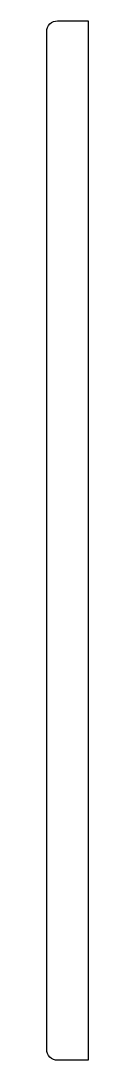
# Model space of a CAD drawing. Header units: millimetres. Extents: x 2.7 to 6.5, y -94.9 to 1.1.
import ezdxf

# ---------------------------------------------------------------- set-up
doc = ezdxf.new("R2010")
doc.units = ezdxf.units.MM
doc.layers.get('0').update_dxf_attribs({"linetype": 'CONTINUOUS'})

msp = doc.modelspace()

# ---------------------------------------------------------------- linework, layer by layer
msp.add_lwpolyline([(2.675, 0.122, -0.414214), (3.675, 1.122), (6.525, 1.122), (6.525, -94.878), (3.675, -94.878, -0.414214), (2.675, -93.878)], format="xyb", close=True)

doc.saveas('drawing.dxf')
